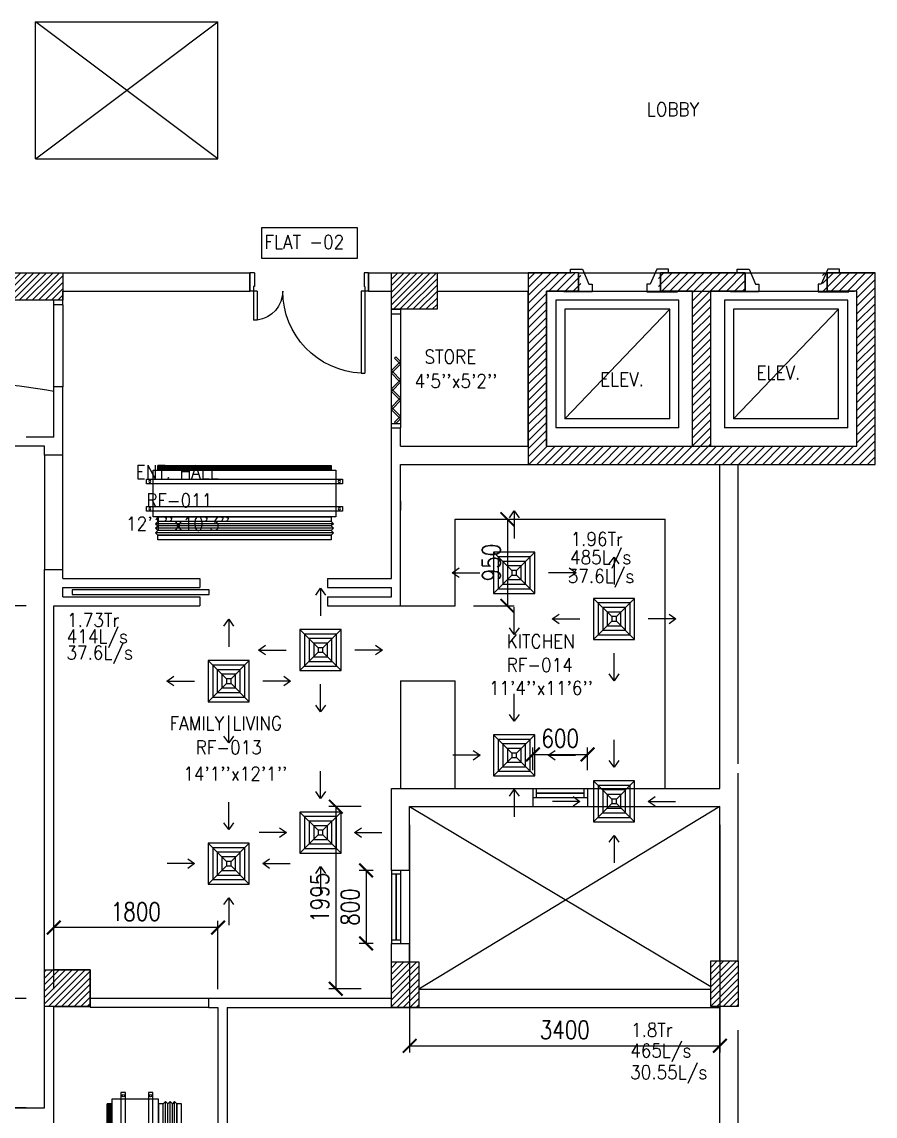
# Model space of a CAD drawing. Header units: millimetres. Extents: x -1288794 to 352264, y -1971533 to -1569871.
# Drawn here: x 26862 to 36210, y -1608874 to -1596883 of the extents above; entities that cross this region are included whole.
import ezdxf

# ---------------------------------------------------------------- set-up
doc = ezdxf.new("R2010")
doc.units = ezdxf.units.MM
doc.header["$LTSCALE"] = 500
doc.header["$PDMODE"] = 34
doc.linetypes.add('CENTER', pattern=[50.800000000000004, 31.75, -6.349999999999999, 6.349999999999999, -6.349999999999999])
doc.linetypes.add('DASHED2', pattern=[9.524999999999999, 6.349999999999999, -3.174999999999999])
for name, color, linetype in [('A-ANNO-TEXT', 8, 'Continuous'), ('A-DOOR', 4, 'Continuous'), ('A-FLOR-OVHD', 4, 'DASHED2'), ('A-FLOR-PFIX', 8, 'Continuous'), ('A-FLOR-SPCL', 8, 'Continuous'), ('A-GLAZ', 5, 'Continuous'), ('A-WALL-FULL', 8, 'Continuous'), ('AC-SAD TEXT', 3, 'Continuous'), ('FCU-AC', 160, 'Continuous'), ('LINE', 1, 'Continuous'), ('RAD DIF', 10, 'Continuous'), ('RAD RIGHT', 1, 'Continuous'), ('S-COL- HACT.', 9, 'Continuous'), ('S-COL.', 8, 'Continuous'), ('SAD RIGHT', 3, 'Continuous')]:
    doc.layers.add(name, color=color, linetype=linetype)
doc.styles.add('ROMANS', font='romans.shx', dxfattribs={"width": 0.8})
doc.dimstyles.new('100 of DIM2', dxfattribs={"dimscale": 0, "dimtxt": 200, "dimasz": 150, "dimexe": 75, "dimexo": 200, "dimgap": 75, "dimtad": 1, "dimdec": 0, "dimrnd": 5, "dimzin": 0, "dimdsep": 46, "dimtxsty": 'ROMANS', "dimblk": 'ARCHTICK', "dimcen": 100, "dimclrd": 94, "dimclre": 94, "dimclrt": 2, "dimadec": 0, "dimazin": 0, "dimtfac": 1, "dimtdec": 0, "dimtofl": 0, "dimtmove": 2, "dimatfit": 3, "dimldrblk": 'OPEN90', "dimfxl": 75, "dimtolj": 1, "dimtzin": 0, "dimarcsym": 0})
pattern_1 = [(45, (264205.1347493941, -1616057.582278486), (-35.35533905932737, 35.35533905932738), [])]

# ---------------------------------------------------------------- blocks, each defined once
blk = doc.blocks.new('W-80')
for p, q in [((800, 100.0000000000085), (0, 100)), ((800, 8.4981e-12), (0, 0)), ((40, 0), (40, 100)), ((759.9999999998545, 100.0000000000079), (760, 9.0381e-12))]:
    blk.add_line(p, q)
at = {"linetype": 'Continuous'}
for p, q in [((759.9999999999229, 53.00000000000509), (40, 52.99999999998624)), ((759.9999999999317, 47.00000000000509), (40, 46.99999999998624))]:
    blk.add_line(p, q, dxfattribs=at)
blk = doc.blocks.new('D-130-R')
for p, q in [((1219.999999999971, 200), (1219.999999999971, 1100)), ((1219.999999999971, 1100), (1259.999999999971, 1100)), ((1259.999999999971, 200), (1259.999999999971, 1100)), ((79.99999999997091, 520), (39.9999999999709, 520)), ((39.9999999999709, 200), (39.9999999999709, 520)), ((79.99999999997091, 200), (79.99999999997091, 520)), ((-2.91038e-11, 0), (-2.91038e-11, 200)), ((79.99999999997091, 200), (-2.91038e-11, 200)), ((39.9999999999709, 150), (39.9999999999709, 200)), ((49.9999999999709, 150), (39.9999999999709, 150)), ((49.9999999999709, 0), (49.9999999999709, 150)), ((1299.999999999971, 200), (1219.999999999971, 200)), ((1259.999999999971, 150), (1249.999999999971, 150)), ((1249.999999999971, 0), (1249.999999999971, 150)), ((1259.999999999971, 150), (1259.999999999971, 200)), ((1299.999999999971, 0), (1299.999999999971, 200)), ((49.9999999999709, 0), (-2.91038e-11, 0)), ((1299.999999999971, 0), (1249.999999999971, 0))]:
    blk.add_line(p, q)
for centre, radius, start, end in [((1259.999999999971, 200), 900, 92.5473181775407, 180), ((39.9999999999709, 200), 320, 0, 82.81924421851792)]:
    blk.add_arc(centre, radius, start, end)
blk = doc.blocks.new('W-60')
for p, q in [((600, 99.99999999997908), (0, 100)), ((600, -2.09468e-11), (0, 0)), ((40, 0), (40, 100)), ((559.9999999998544, 99.99999999997853), (560, -2.04068e-11))]:
    blk.add_line(p, q)
at = {"linetype": 'Continuous'}
for p, q in [((559.9999999999229, 52.99999999997565), (40, 52.99999999998624)), ((559.9999999999317, 46.99999999997564), (40, 46.99999999998624))]:
    blk.add_line(p, q, dxfattribs=at)
blk = doc.blocks.new('_ArchTick')
at = {"color": 0, "linetype": 'ByBlock', "const_width": 0.15}
blk.add_lwpolyline([(-0.5, -0.5), (0.5, 0.5)], dxfattribs=at)
blk = doc.blocks.new('*D87')
at = {"layer": 'Defpoints', "color": 0, "transparency": 16777216}
for p in [(31109.94805221839, -1605482.801554163), (34509.94805221839, -1605482.801554163), (34509.94805221839, -1608103.924947694)]:
    blk.add_point(p, dxfattribs=at)
at = {"layer": 'RAD DIF', "color": 94, "lineweight": -2, "transparency": 16777216}
for p, q in [((31109.94805221839, -1605682.801554163), (31109.94805221839, -1608178.924947694)), ((34509.94805221839, -1605682.801554163), (34509.94805221839, -1608178.924947694)), ((31109.94805221839, -1608103.924947694), (34509.94805221839, -1608103.924947694))]:
    blk.add_line(p, q, dxfattribs=at)
at = {"layer": 'RAD DIF', "color": 94, "lineweight": -2, "transparency": 16777216, "xscale": 150, "yscale": 150, "zscale": 150, "rotation": 180}
blk.add_blockref('_ArchTick', (31109.94805221839, -1608103.924947694), dxfattribs=at)
at = {"layer": 'RAD DIF', "color": 94, "lineweight": -2, "transparency": 16777216, "xscale": 150, "yscale": 150, "zscale": 150}
blk.add_blockref('_ArchTick', (34509.94805221839, -1608103.924947694), dxfattribs=at)
at = {"layer": 'RAD DIF', "color": 2, "transparency": 16777216, "insert": (32809.94805221839, -1607928.924947694), "char_height": 200, "attachment_point": 5, "style": 'ROMANS'}
blk.add_mtext('\\A1;3400', dxfattribs=at)
blk = doc.blocks.new('*D88')
at = {"layer": 'Defpoints', "color": 0, "transparency": 16777216}
for p in [(26683.96177857809, -1607585.604570053), (27109.94805221851, -1607585.604570053), (27109.94805221851, -1608782.801554165)]:
    blk.add_point(p, dxfattribs=at)
at = {"layer": 'RAD DIF', "color": 94, "lineweight": -2, "transparency": 16777216}
for p, q in [((26909.94805221851, -1607585.604570053), (26608.96177857809, -1607585.604570053)), ((26683.96177857809, -1608782.801554165), (26683.96177857809, -1607585.604570053)), ((26909.94805221851, -1608782.801554165), (26608.96177857809, -1608782.801554165))]:
    blk.add_line(p, q, dxfattribs=at)
at = {"layer": 'RAD DIF', "color": 94, "lineweight": -2, "transparency": 16777216, "xscale": 150, "yscale": 150, "zscale": 150}
for p, rotation in [((26683.96177857809, -1607585.604570053), 90), ((26683.96177857809, -1608782.801554165), 270)]:
    blk.add_blockref('_ArchTick', p, dxfattribs=dict(at, rotation=rotation))
at = {"layer": 'RAD DIF', "color": 2, "transparency": 16777216, "insert": (26508.96177857762, -1608184.203062108), "char_height": 200, "attachment_point": 5, "rotation": 90, "style": 'ROMANS'}
blk.add_mtext('\\A1;1195', dxfattribs=at)
blk = doc.blocks.new('*D89')
at = {"layer": 'Defpoints', "color": 0, "transparency": 16777216}
for p in [(27109.94805221828, -1601532.801554164), (26256.86392488275, -1603282.801554104), (27109.94805221851, -1603282.801554104)]:
    blk.add_point(p, dxfattribs=at)
at = {"layer": 'RAD DIF', "color": 94, "lineweight": -2, "transparency": 16777216}
for p, q in [((26909.94805221828, -1601532.801554164), (26181.86392488275, -1601532.801554164)), ((26256.86392488275, -1601532.801554164), (26256.86392488275, -1603282.801554104)), ((26909.94805221851, -1603282.801554104), (26181.86392488275, -1603282.801554104))]:
    blk.add_line(p, q, dxfattribs=at)
at = {"layer": 'RAD DIF', "color": 94, "lineweight": -2, "transparency": 16777216, "xscale": 150, "yscale": 150, "zscale": 150}
for p, rotation in [((26256.86392488275, -1601532.801554164), 90), ((26256.86392488275, -1603282.801554104), 270)]:
    blk.add_blockref('_ArchTick', p, dxfattribs=dict(at, rotation=rotation))
at = {"layer": 'RAD DIF', "color": 2, "transparency": 16777216, "insert": (26081.86392488229, -1602407.801554134), "char_height": 200, "attachment_point": 5, "rotation": 90, "style": 'ROMANS'}
blk.add_mtext('\\A1;1750', dxfattribs=at)
blk = doc.blocks.new('*D90')
at = {"layer": 'Defpoints', "color": 0, "transparency": 16777216}
for p in [(30909.94805221841, -1606182.801554164), (30633.13031086852, -1606982.801554164), (30909.94805221841, -1606982.801554164)]:
    blk.add_point(p, dxfattribs=at)
at = {"layer": 'RAD DIF', "color": 94, "lineweight": -2, "transparency": 16777216}
for p, q in [((30709.94805221841, -1606182.801554164), (30558.13031086852, -1606182.801554164)), ((30633.13031086852, -1606182.801554164), (30633.13031086852, -1606982.801554164)), ((30709.94805221841, -1606982.801554164), (30558.13031086852, -1606982.801554164))]:
    blk.add_line(p, q, dxfattribs=at)
at = {"layer": 'RAD DIF', "color": 94, "lineweight": -2, "transparency": 16777216, "xscale": 150, "yscale": 150, "zscale": 150}
for p, rotation in [((30633.13031086852, -1606182.801554164), 90), ((30633.13031086852, -1606982.801554164), 270)]:
    blk.add_blockref('_ArchTick', p, dxfattribs=dict(at, rotation=rotation))
at = {"layer": 'RAD DIF', "color": 2, "transparency": 16777216, "insert": (30458.13031086806, -1606582.801554164), "char_height": 200, "attachment_point": 5, "rotation": 90, "style": 'ROMANS'}
blk.add_mtext('\\A1;800', dxfattribs=at)
blk = doc.blocks.new('*D91')
at = {"layer": 'Defpoints', "color": 0, "transparency": 16777216}
for p in [(30780.39618689397, -1605482.801554164), (30301.15484852629, -1607478.543725641), (30780.39618689397, -1607478.543725641)]:
    blk.add_point(p, dxfattribs=at)
at = {"layer": 'RAD DIF', "color": 94, "lineweight": -2, "transparency": 16777216}
for p, q in [((30580.39618689397, -1605482.801554164), (30226.15484852629, -1605482.801554164)), ((30301.15484852629, -1605482.801554164), (30301.15484852629, -1607478.543725641)), ((30580.39618689397, -1607478.543725641), (30226.15484852629, -1607478.543725641))]:
    blk.add_line(p, q, dxfattribs=at)
at = {"layer": 'RAD DIF', "color": 94, "lineweight": -2, "transparency": 16777216, "xscale": 150, "yscale": 150, "zscale": 150}
for p, rotation in [((30301.15484852629, -1605482.801554164), 90), ((30301.15484852629, -1607478.543725641), 270)]:
    blk.add_blockref('_ArchTick', p, dxfattribs=dict(at, rotation=rotation))
at = {"layer": 'RAD DIF', "color": 2, "transparency": 16777216, "insert": (30126.15484852583, -1606480.672639902), "char_height": 200, "attachment_point": 5, "rotation": 90, "style": 'ROMANS'}
blk.add_mtext('\\A1;1995', dxfattribs=at)
blk = doc.blocks.new('*D92')
at = {"layer": 'Defpoints', "color": 0, "transparency": 16777216}
for p in [(27209.94805221877, -1606808.264422731), (27209.94805221877, -1607682.80155411), (29009.94805221839, -1607682.801554111)]:
    blk.add_point(p, dxfattribs=at)
at = {"layer": 'RAD DIF', "color": 94, "lineweight": -2, "transparency": 16777216}
for p, q in [((27209.94805221877, -1607482.80155411), (27209.94805221877, -1606733.264422731)), ((29009.94805221839, -1607482.801554111), (29009.94805221839, -1606733.264422731)), ((29009.94805221839, -1606808.264422731), (27209.94805221877, -1606808.264422731))]:
    blk.add_line(p, q, dxfattribs=at)
at = {"layer": 'RAD DIF', "color": 94, "lineweight": -2, "transparency": 16777216, "xscale": 150, "yscale": 150, "zscale": 150, "rotation": 180}
blk.add_blockref('_ArchTick', (27209.94805221877, -1606808.264422731), dxfattribs=at)
at = {"layer": 'RAD DIF', "color": 94, "lineweight": -2, "transparency": 16777216, "xscale": 150, "yscale": 150, "zscale": 150}
blk.add_blockref('_ArchTick', (29009.94805221839, -1606808.264422731), dxfattribs=at)
at = {"layer": 'RAD DIF', "color": 2, "transparency": 16777216, "insert": (28109.94805221858, -1606633.264422731), "char_height": 200, "attachment_point": 5, "style": 'ROMANS'}
blk.add_mtext('\\A1;1800', dxfattribs=at)
blk = doc.blocks.new('*D93')
at = {"layer": 'Defpoints', "color": 0, "transparency": 16777216}
for p in [(31609.94805221793, -1602332.801554164), (31609.94805221863, -1603282.801554102), (32180.51146822899, -1603282.801554102)]:
    blk.add_point(p, dxfattribs=at)
at = {"layer": 'RAD DIF', "color": 94, "lineweight": -2, "transparency": 16777216}
for p, q in [((31809.94805221793, -1602332.801554164), (32255.51146822899, -1602332.801554164)), ((32180.51146822899, -1602332.801554164), (32180.51146822899, -1603282.801554102)), ((31809.94805221863, -1603282.801554102), (32255.51146822899, -1603282.801554102))]:
    blk.add_line(p, q, dxfattribs=at)
at = {"layer": 'RAD DIF', "color": 94, "lineweight": -2, "transparency": 16777216, "xscale": 150, "yscale": 150, "zscale": 150}
for p, rotation in [((32180.51146822899, -1602332.801554164), 90), ((32180.51146822899, -1603282.801554102), 270)]:
    blk.add_blockref('_ArchTick', p, dxfattribs=dict(at, rotation=rotation))
at = {"layer": 'RAD DIF', "color": 2, "transparency": 16777216, "insert": (32005.51146822853, -1602807.801554133), "char_height": 200, "attachment_point": 5, "rotation": 90, "style": 'ROMANS'}
blk.add_mtext('\\A1;950', dxfattribs=at)
blk = doc.blocks.new('*D94')
at = {"layer": 'Defpoints', "color": 0, "transparency": 16777216}
for p in [(33059.94805221851, -1604909.957092443), (32459.94805221851, -1605282.801554163), (33059.94805221851, -1605282.801554163)]:
    blk.add_point(p, dxfattribs=at)
at = {"layer": 'RAD DIF', "color": 94, "lineweight": -2, "transparency": 16777216}
for p, q in [((32459.94805221851, -1605082.801554163), (32459.94805221851, -1604834.957092443)), ((32459.94805221851, -1604909.957092443), (33059.94805221851, -1604909.957092443)), ((33059.94805221851, -1605082.801554163), (33059.94805221851, -1604834.957092443))]:
    blk.add_line(p, q, dxfattribs=at)
at = {"layer": 'RAD DIF', "color": 94, "lineweight": -2, "transparency": 16777216, "xscale": 150, "yscale": 150, "zscale": 150, "rotation": 180}
blk.add_blockref('_ArchTick', (32459.94805221851, -1604909.957092443), dxfattribs=at)
at = {"layer": 'RAD DIF', "color": 94, "lineweight": -2, "transparency": 16777216, "xscale": 150, "yscale": 150, "zscale": 150}
blk.add_blockref('_ArchTick', (33059.94805221851, -1604909.957092443), dxfattribs=at)
at = {"layer": 'RAD DIF', "color": 2, "transparency": 16777216, "insert": (32759.94805221851, -1604734.957092443), "char_height": 200, "attachment_point": 5, "style": 'ROMANS'}
blk.add_mtext('\\A1;600', dxfattribs=at)
blk = doc.blocks.new('fcu 3.5 tr')
at = {"layer": 'FCU-AC'}
h = blk.add_hatch(dxfattribs=at)
h.set_pattern_fill('NET', color=3)
h.set_pattern_definition([(0, (0, 0), (0, 3.175), []), (90, (0, 0), (-3.175, 1.944126793646423e-16), [])])
h.paths.add_polyline_path([(100969.5623560518, -1580238.053131212), (99069.5623560518, -1580238.053131212), (99069.5623560518, -1580288.053131212), (100969.5623560518, -1580288.053131212)])
at = {"layer": 'FCU-AC', "color": 1}
for p, q in [((100969.5623560518, -1579475.053131212), (99069.5623560518, -1579475.053131212)), ((99069.5623560518, -1579475.053131212), (99069.5623560518, -1579525.053131212)), ((100969.5623560518, -1579525.053131212), (100969.5623560518, -1579475.053131212)), ((99069.5623560518, -1579525.053131212), (100969.5623560518, -1579525.053131212)), ((100969.5623560518, -1579675.053131212), (99069.5623560518, -1579675.053131212)), ((99069.5623560518, -1579675.053131212), (99069.5623560518, -1579725.053131212)), ((99069.5623560518, -1579725.053131212), (100969.5623560518, -1579725.053131212)), ((100969.5623560518, -1579725.053131212), (100969.5623560518, -1579675.053131212))]:
    blk.add_line(p, q, dxfattribs=at)
at = {"layer": 'FCU-AC'}
for p, q in [((99044.5623560518, -1579550.053131212), (99069.5623560518, -1579525.053131212)), ((100994.5623560518, -1579550.053131212), (99044.5623560518, -1579550.053131212)), ((99044.5623560518, -1579550.053131212), (99069.5623560518, -1579575.053131212)), ((99044.5623560518, -1579600.053131212), (99069.5623560518, -1579575.053131212)), ((100994.5623560518, -1579600.053131212), (99044.5623560518, -1579600.053131212)), ((99044.5623560518, -1579600.053131212), (99069.5623560518, -1579625.053131212)), ((99044.5623560518, -1579650.053131212), (99069.5623560518, -1579625.053131212)), ((100969.5623560518, -1579525.053131212), (99069.5623560518, -1579525.053131212)), ((100969.5623560518, -1579575.053131212), (99069.5623560518, -1579575.053131212)), ((100969.5623560518, -1579575.053131212), (99069.5623560518, -1579575.053131212)), ((100969.5623560518, -1579625.053131212), (99069.5623560518, -1579625.053131212)), ((100969.5623560518, -1579625.053131212), (99069.5623560518, -1579625.053131212)), ((100994.5623560518, -1579550.053131212), (100969.5623560518, -1579525.053131212)), ((100994.5623560518, -1579550.053131212), (100969.5623560518, -1579575.053131212)), ((100994.5623560518, -1579600.053131212), (100969.5623560518, -1579575.053131212)), ((100994.5623560518, -1579600.053131212), (100969.5623560518, -1579625.053131212)), ((100994.5623560518, -1579650.053131212), (100969.5623560518, -1579625.053131212)), ((100994.5623560518, -1579650.053131212), (99044.5623560518, -1579650.053131212)), ((99044.5623560518, -1579650.053131212), (99069.5623560518, -1579675.053131212)), ((100994.5623560518, -1579650.053131212), (100969.5623560518, -1579675.053131212))]:
    blk.add_line(p, q, dxfattribs=at)
blk.add_lwpolyline([(99019.5623560518, -1580238.053131212), (101019.5623560518, -1580238.053131212), (101019.5623560518, -1579725.053131212), (99019.5623560518, -1579725.053131212)], close=True, dxfattribs=at)
at = {"layer": 'FCU-AC', "color": 6}
for points in [[(98944.5623560518, -1579838.053131212), (101094.5623560518, -1579838.053131212), (101094.5623560518, -1579788.053131212), (98944.5623560518, -1579788.053131212)], [(98944.5623560518, -1580138.053131212), (101094.5623560518, -1580138.053131212), (101094.5623560518, -1580088.053131212), (98944.5623560518, -1580088.053131212)]]:
    blk.add_lwpolyline(points, close=True, dxfattribs=at)
at = {"layer": 'FCU-AC', "color": 3}
blk.add_lwpolyline([(99069.5623560518, -1580288.053131212), (100969.5623560518, -1580288.053131212), (100969.5623560518, -1580238.053131212), (99069.5623560518, -1580238.053131212)], close=True, dxfattribs=at)
at = {"layer": 'FCU-AC', "color": 6}
for centre in [(98982.0623560518, -1579813.053131212), (101057.0623560518, -1579813.053131212), (98982.0623560518, -1580113.053131212), (101057.0623560518, -1580113.053131212)]:
    blk.add_circle(centre, 12.5, dxfattribs=at)
blk = doc.blocks.new('SD RIGHT')
at = {"layer": 'SAD RIGHT'}
for p, q in [((-225.0000000130385, 224.9999989583157), (-25.00000001303852, 24.9999989583157)), ((225, 224.9999989583157), (24.99999902606942, 24.99999993224628)), ((-25, -25.0000010416843), (-225, -225.0000010416843)), ((225, -224.9999988633208), (24.99999902606942, -24.99999983725138))]:
    blk.add_line(p, q, dxfattribs=at)
for points in [[(-225, -225.0000010416843), (225, -225.0000010416843), (225, 224.9999989583157), (-225, 224.9999989583157)], [(-175, -175.0000010416843), (175, -175.0000010416843), (175, 174.9999989583157), (-175, 174.9999989583157)], [(-125, -125.0000010416843), (125, -125.0000010416843), (125, 124.9999989583157), (-125, 124.9999989583157)], [(-75, -75.0000010416843), (75, -75.0000010416843), (75, 74.9999989583157), (-75, 74.9999989583157)], [(-25, -25.0000010416843), (25, -25.0000010416843), (25, 24.9999989583157), (-25, 24.9999989583157)]]:
    blk.add_lwpolyline(points, close=True, dxfattribs=at)
for points in [[(-2.218100628785588e-06, 677.8050755678596), (-7.435058485549817e-07, 375.0000000409782)], [(-677.8050755268814, -1.041684299707413e-06), (-375, -1.041684299707413e-06)], [(677.8050755268814, -1.041684299707413e-06), (375, -1.041684299707413e-06)], [(4.383425614766576e-06, -677.8050754859032), (2.908830834535969e-06, -374.9999999590218)]]:
    blk.add_leader(points, dimstyle='100 of DIM2', override={"dimscale": 1, "dimasz": 75, "dimtad": 0, "dimclrd": 256, "dimfxl": 0.2}, dxfattribs=at)
blk = doc.blocks.new('RAD RIGHT CENTER')
at = {"layer": 'RAD RIGHT'}
for p, q in [((-224.9999997179257, 224.999999381369), (-24.99999971792568, 24.99999938136898)), ((225.0000002820743, 224.999999381369), (25.00000028207432, 24.99999938136898)), ((-24.99999971792568, -25.00000061863102), (-224.9999997179257, -225.000000618631)), ((25.00000028207432, -25.00000061863102), (225.0000002820743, -225.000000618631))]:
    blk.add_line(p, q, dxfattribs=at)
for points in [[(-224.9999997179257, -225.000000618631), (225.0000002820743, -225.000000618631), (225.0000002820743, 224.999999381369), (-224.9999997179257, 224.999999381369)], [(-174.9999997179257, -175.000000618631), (175.0000002820743, -175.000000618631), (175.0000002820743, 174.999999381369), (-174.9999997179257, 174.999999381369)], [(-124.9999997179257, -125.000000618631), (125.0000002820743, -125.000000618631), (125.0000002820743, 124.999999381369), (-124.9999997179257, 124.999999381369)], [(-74.99999971792568, -75.00000061863102), (75.00000028207432, -75.00000061863102), (75.00000028207432, 74.99999938136898), (-74.99999971792568, 74.99999938136898)], [(-24.99999971792568, -25.00000061863102), (25.00000028207432, -25.00000061863102), (25.00000028207432, 24.99999938136898), (-24.99999971792568, 24.99999938136898)]]:
    blk.add_lwpolyline(points, close=True, dxfattribs=at)
for points in [[(2.820743247866631e-07, 373.4068821851683), (2.820743247866631e-07, 673.4068821851683)], [(-373.406882521725, -6.186310201883316e-07), (-673.406882521725, -6.186310201883316e-07)], [(373.4068830858737, -6.186310201883316e-07), (673.4068830858737, -6.186310201883316e-07)], [(2.820743247866631e-07, -373.4068834224304), (2.820743247866631e-07, -673.4068834224304)]]:
    blk.add_leader(points, dimstyle='100 of DIM2', override={"dimscale": 1, "dimasz": 75, "dimtad": 0, "dimclrd": 1, "dimfxl": 0.2}, dxfattribs=at)

msp = doc.modelspace()

# ---------------------------------------------------------------- hatches: boundary and pattern name
at = {"layer": 'S-COL- HACT.', "linetype": 'Continuous', "ltscale": 3}
h = msp.add_hatch(dxfattribs=at)
h.set_pattern_fill('ANSI31', color=256, scale=400, style=0)
h.set_pattern_definition(pattern_1)
h.paths.add_polyline_path([(27309.94805221737, -1599632.801554162), (26709.9480522174, -1599632.801554162), (26709.94805221772, -1599932.801554162), (27309.94805221772, -1599932.801554162)])
h = msp.add_hatch(dxfattribs=at)
h.set_pattern_fill('ANSI31', color=256, scale=400, style=0)
h.set_pattern_definition([(45, (1143665.131151837, -1215620.816253731), (-35.35533905932737, 35.35533905932738), [])])
h.paths.add_polyline_path([(30909.94805221746, -1599632.801554162), (31409.94805221746, -1599632.801554162), (31409.94805221804, -1600032.801554162), (30909.94805221804, -1600032.801554162)])
h = msp.add_hatch(dxfattribs=at)
h.set_pattern_fill('ANSI31', color=256, scale=500, style=0)
h.set_pattern_definition([(45, (1143665.131151837, -1215620.816253731), (-44.19417382415921, 44.19417382415922), [])])
h.paths.add_polyline_path([(34409.94805221466, -1599832.801554166), (34784.94805221711, -1599832.801554165), (34784.94805221663, -1599632.801554165), (33834.94805221734, -1599632.801554167), (33834.94805221781, -1599832.801554167), (34209.94805221466, -1599832.801554166), (34209.9480522185, -1601532.801554162), (32609.94805221885, -1601532.801554162), (32609.94805221862, -1599832.80155417), (32984.94805221757, -1599832.801554169), (32984.94805221734, -1599632.801554169), (32409.94805221874, -1599632.801554171), (32409.94805221874, -1601732.801554162), (36209.94805221815, -1601732.801554162), (36209.94805221815, -1599632.801554162), (35634.94805221663, -1599632.801554163), (35634.94805221711, -1599832.801554163), (36009.94805221826, -1599832.801554162), (36009.94805221804, -1601532.801554162), (34409.9480522185, -1601532.801554162)])
h = msp.add_hatch(dxfattribs=at)
h.set_pattern_fill('ANSI31', color=256, scale=400, style=0)
h.set_pattern_definition([(45, (1143715.131151838, -1215620.816253763), (-35.35533905932737, 35.35533905932738), [])])
h.paths.add_polyline_path([(30909.94805221746, -1607682.801554111), (30909.94805221746, -1607182.801554111), (31209.94805221746, -1607182.801554111), (31209.94805221746, -1607682.80155411)])
h = msp.add_hatch(dxfattribs=at)
h.set_pattern_fill('ANSI31', color=256, scale=400, style=0)
h.set_pattern_definition([(45, (1143615.131151838, -1215610.816253731), (-35.35533905932737, 35.35533905932738), [])])
h.paths.add_polyline_path([(34409.94805221746, -1607672.801554078), (34409.94805221722, -1607172.801554077), (34709.94805221722, -1607172.801554077), (34709.94805221746, -1607672.801554077)])
h = msp.add_hatch(dxfattribs=at)
h.set_pattern_fill('ANSI31', color=256, scale=400, style=0)
h.set_pattern_definition(pattern_1)
h.paths.add_polyline_path([(27609.94805221801, -1607272.801554112), (27109.94805221807, -1607272.801554112), (27109.94805221836, -1607672.801554111), (27609.94805221839, -1607672.801554112)])

# ---------------------------------------------------------------- linework, layer by layer
at = {"layer": 'A-ANNO-TEXT', "color": 5}
msp.add_lwpolyline([(29490.92056308495, -1599134.913209408), (30533.29449724994, -1599134.913209408), (30533.29449724994, -1599477.369955875), (29490.92056308495, -1599477.369955875)], close=True, dxfattribs=at)
at = {"layer": 'A-DOOR', "ltscale": 3}
for p, q in [((30909.94805221817, -1601332.801554163), (30909.94805221722, -1600032.801554163)), ((30909.9480522185, -1600082.801554163), (31009.94805221746, -1600082.801554162)), ((31009.94805221746, -1600032.801554162), (31009.94805221804, -1601332.801554163)), ((30909.94805221827, -1601282.801554163), (31009.94805221804, -1601282.801554163))]:
    msp.add_line(p, q, dxfattribs=at)
for points in [[(30995.80591659431, -1600618.65941853), (30909.94805221817, -1600704.517282908), (30924.09018784188, -1600718.659418532), (31009.94805221815, -1600632.801554153), (30995.80591659443, -1600618.65941853)], [(30995.8059165942, -1600618.65941853), (30945.80591659443, -1600568.65941853), (30959.94805221817, -1600554.517282907), (31009.94805221804, -1600604.517282907), (30995.80591659431, -1600618.65941853)], [(30995.8059165942, -1600818.659418533), (30909.94805221817, -1600732.801554156), (30924.09018784188, -1600718.659418532), (31009.94805221804, -1600804.517282909), (30995.80591659431, -1600818.659418533)], [(30995.8059165942, -1600818.659418533), (30909.94805221804, -1600904.517282911), (30924.09018784176, -1600918.659418535), (31009.94805221804, -1600832.801554157), (30995.80591659431, -1600818.659418533)], [(30995.8059165942, -1601018.659418536), (30909.94805221804, -1600932.801554159), (30924.09018784176, -1600918.659418535), (31009.94805221804, -1601004.517282913), (30995.80591659431, -1601018.659418536)], [(30995.8059165942, -1601018.659418536), (30909.94805221804, -1601104.517282914), (30924.09018784176, -1601118.659418538), (31009.94805221804, -1601032.80155416), (30995.80591659431, -1601018.659418536)], [(30995.8059165942, -1601218.65941854), (30909.94805221804, -1601132.801554162), (30924.09018784176, -1601118.659418538), (31009.94805221804, -1601204.517282916), (30995.80591659431, -1601218.65941854)], [(30995.8059165942, -1601218.65941854), (30945.80591659443, -1601268.659418539), (30959.94805221817, -1601282.801554163), (31009.94805221804, -1601232.801554163), (30995.80591659431, -1601218.65941854)], [(27412.86015027747, -1603107.801554102), (27412.86015027736, -1603157.801554104), (28912.86015027747, -1603157.801554106), (28912.86015027747, -1603107.801554106), (27412.86015027747, -1603107.801554104)]]:
    msp.add_lwpolyline(points, dxfattribs=at)
at = {"layer": 'A-FLOR-OVHD', "ltscale": 3}
for p, q in [((27209.94805221816, -1600882.801554164), (27209.94805221816, -1599982.801554163)), ((27309.94805221839, -1599982.801554163), (27309.94805221827, -1600882.801554164)), ((27109.94805221792, -1601632.801554164), (27109.94805221792, -1602882.801554103)), ((27309.94805221816, -1602882.801554103), (27309.94805221839, -1601632.801554164)), ((27609.94805221827, -1607582.801554111), (28909.94805221839, -1607582.80155411)), ((28909.94805221827, -1607682.801554111), (27609.94805221839, -1607682.801554113))]:
    msp.add_line(p, q, dxfattribs=at)
at = {"layer": 'A-FLOR-PFIX', "ltscale": 3}
for p, q in [((32959.94805221909, -1599632.801554169), (33859.9480522192, -1599632.801554169)), ((34784.94805221949, -1599632.801554169), (35684.94805221949, -1599632.801554164))]:
    msp.add_line(p, q, dxfattribs=at)
at = {"layer": 'A-FLOR-SPCL', "ltscale": 50}
for p, q in [((32873.90706391991, -1599594.438184921), (33003.33886055937, -1599594.438184921)), ((32873.90706391991, -1599632.80155417), (32873.90706391991, -1599594.438184921)), ((33003.33886055937, -1599594.438184921), (33074.53911592284, -1599758.491518918)), ((33816.55724387904, -1599594.438184921), (33745.35698851568, -1599758.491518918)), ((33945.98904051873, -1599594.438184921), (33816.55724387904, -1599594.438184921)), ((33945.98904051838, -1599632.80155417), (33945.98904051873, -1599594.438184921)), ((34698.90706392031, -1599594.438184921), (34828.33886055977, -1599594.438184921)), ((34698.90706392031, -1599632.80155417), (34698.90706392031, -1599594.438184921)), ((34828.33886055977, -1599594.438184921), (34899.53911592325, -1599758.491518918)), ((35691.55724388201, -1599594.438184915), (35620.35698851865, -1599758.491518913)), ((35820.9890405217, -1599594.438184916), (35691.55724388201, -1599594.438184915)), ((35820.98904052134, -1599632.801554164), (35820.9890405217, -1599594.438184916)), ((33074.53911592284, -1599758.491518918), (33109.9480522192, -1599758.491518918)), ((33109.9480522192, -1599758.491518918), (33109.9480522192, -1599842.801554169)), ((33709.9480522192, -1599758.491518918), (33709.9480522192, -1599842.801554169)), ((33745.35698851568, -1599758.491518918), (33709.9480522192, -1599758.491518918)), ((34899.53911592325, -1599758.491518918), (34934.94805221962, -1599758.491518918)), ((34934.94805221962, -1599758.491518918), (34934.94805221962, -1599842.801554169)), ((35584.94805222217, -1599758.491518913), (35584.94805222217, -1599842.801554164)), ((35620.35698851865, -1599758.491518913), (35584.94805222217, -1599758.491518913)), ((32798.90706392037, -1599842.801554169), (32798.90706392014, -1599832.80155417)), ((33109.9480522192, -1599842.801554169), (32798.90706392037, -1599842.801554169)), ((33709.9480522192, -1599842.801554169), (34045.98904051838, -1599842.80155417)), ((34045.98904051838, -1599842.80155417), (34045.98904051862, -1599832.80155417)), ((34623.90706392078, -1599842.801554169), (34623.90706392055, -1599832.80155417)), ((34934.94805221962, -1599842.801554169), (34623.90706392078, -1599842.801554169)), ((35584.94805222217, -1599842.801554164), (35920.98904052134, -1599842.801554164)), ((35920.98904052134, -1599842.801554164), (35920.98904052158, -1599832.801554164))]:
    msp.add_line(p, q, dxfattribs=at)
at = {"layer": 'A-FLOR-SPCL'}
for p, q in [((32959.94805221922, -1599832.801554169), (33859.9480522192, -1599832.801554169)), ((33859.9480522192, -1599832.801554169), (34009.94805221909, -1599832.801554169)), ((34784.94805221962, -1599832.801554169), (35684.94805221949, -1599832.801554164)), ((35684.94805221949, -1599832.801554164), (35884.94805222206, -1599832.801554163)), ((32709.94805221897, -1599932.80155417), (32709.94805221944, -1601332.801554169)), ((34059.9480522192, -1599932.80155417), (32709.94805221897, -1599932.80155417)), ((34059.94805221932, -1601332.801554169), (34059.9480522192, -1599932.80155417)), ((34559.94805221932, -1599932.80155417), (34559.94805221978, -1601332.801554169)), ((35909.94805221955, -1599932.80155417), (34559.94805221932, -1599932.80155417)), ((35909.94805221967, -1601332.801554169), (35909.94805221955, -1599932.80155417)), ((32809.94805221897, -1600032.801554169), (32809.94805221944, -1601232.801554169)), ((33959.94805221932, -1600032.80155417), (32809.94805221897, -1600032.801554169)), ((32809.94805221944, -1601232.801554169), (33959.94805221932, -1600032.80155417)), ((33959.94805221944, -1601232.801554169), (33959.94805221932, -1600032.80155417)), ((34659.94805221932, -1600032.801554169), (34659.94805221978, -1601232.801554169)), ((35809.94805221967, -1600032.80155417), (34659.94805221932, -1600032.801554169)), ((34659.94805221978, -1601232.801554169), (35809.94805221967, -1600032.80155417)), ((35809.94805221978, -1601232.801554169), (35809.94805221967, -1600032.80155417)), ((34059.94805221932, -1601332.801554169), (32709.94805221944, -1601332.801554169)), ((33959.94805221944, -1601232.801554169), (32809.94805221944, -1601232.801554169)), ((35909.94805221967, -1601332.801554169), (34559.94805221978, -1601332.801554169)), ((35809.94805221978, -1601232.801554169), (34659.94805221978, -1601232.801554169))]:
    msp.add_line(p, q, dxfattribs=at)
at = {"layer": 'A-FLOR-SPCL', "ltscale": 3}
for p, q in [((31609.94805221862, -1603282.801554101), (31609.94805221792, -1602332.801554163)), ((31609.94805221792, -1602332.801554163), (33909.94805221804, -1602332.801554163)), ((33909.94805221839, -1605282.801554156), (33909.94805221804, -1602332.801554163)), ((31009.94805221862, -1603282.801554101), (31609.94805221851, -1603282.801554101)), ((31009.94805221839, -1604102.801554155), (31009.94805221839, -1605282.801554156)), ((31009.94805221839, -1604102.801554155), (31609.94805221804, -1604102.801554155)), ((31609.94805221804, -1605282.801554156), (31609.94805221815, -1604102.801554155)), ((31109.94805221839, -1605482.801554163), (34409.94805221743, -1607453.389789405)), ((34509.94805221781, -1605482.801554163), (31209.94805222287, -1607482.80155411))]:
    msp.add_line(p, q, dxfattribs=at)
msp.add_arc((26009.94805224135, -1607557.133776467), 6732.145080993278, 79.73219821917031, 100.2678017808297, dxfattribs=at)
at = {"layer": 'A-GLAZ', "ltscale": 3}
for p, q in [((32459.94805221839, -1605482.801554163), (33059.94805221839, -1605482.801554163)), ((31109.94805221839, -1606182.801554163), (31109.94805221839, -1606982.801554163))]:
    msp.add_line(p, q, dxfattribs=at)
at = {"layer": 'A-WALL-FULL', "ltscale": 3}
for p, q in [((27309.94805221728, -1599632.801554164), (29359.94805221839, -1599632.801554164)), ((29359.94805221839, -1599832.801554163), (29359.94805221839, -1599632.801554164)), ((30659.94805221839, -1599632.801554164), (32884.94805221862, -1599632.801554162)), ((30659.94805221839, -1599832.801554163), (30659.94805221839, -1599632.801554164)), ((30759.94805221839, -1599632.801554164), (31109.94805221839, -1599632.801554163)), ((32959.94766482475, -1599632.801554163), (32959.94805221922, -1599632.801554162)), ((32959.94805221922, -1599832.801554169), (32959.94805221909, -1599632.801554169)), ((33859.9480522192, -1599632.801554169), (34784.94805221962, -1599632.801554169)), ((33859.9480522192, -1599832.801554168), (33859.9480522192, -1599632.801554169)), ((33909.94805221955, -1599632.801554162), (34784.94805221944, -1599632.801554162)), ((34784.94805221962, -1599832.801554169), (34784.94805221949, -1599632.801554169)), ((35684.94805221949, -1599832.801554163), (35684.94805221949, -1599632.801554164)), ((35684.94805221949, -1599632.801554164), (36209.94805221886, -1599632.801554169)), ((36209.94805221862, -1600832.801554165), (36209.94805221886, -1599632.801554169)), ((27309.9480522185, -1599832.801554164), (29359.94805221839, -1599832.801554163)), ((27309.94805221839, -1599982.801554163), (27309.94805221839, -1599832.801554164)), ((30659.94805221839, -1599832.801554163), (30909.9480522185, -1599832.801554163)), ((30759.94805221839, -1599832.801554163), (30909.9480522185, -1599832.801554163)), ((30909.94805221874, -1600032.801554163), (30909.94805221897, -1599832.801554163)), ((30909.94805221862, -1600032.801554163), (30909.94805221874, -1599832.801554163)), ((31409.94805221775, -1599832.801554162), (32409.94805221938, -1599832.801554161)), ((32409.94805221897, -1601532.801554163), (32409.94805221932, -1599832.801554162)), ((32609.94805221897, -1601532.801554163), (32609.94805221932, -1599832.801554162)), ((32609.94805221932, -1599832.801554161), (32959.94805221922, -1599832.80155416)), ((33859.9480522192, -1599832.801554168), (34309.94805221967, -1599832.801554168)), ((34309.94805221967, -1599832.801554168), (34784.94805221962, -1599832.801554168)), ((35684.94805221938, -1599832.801554163), (35984.94805221978, -1599832.801554169)), ((36009.94805221798, -1601532.801554162), (36009.94805221815, -1599832.801554169)), ((36009.94805221804, -1601532.801554162), (36009.94805221815, -1599832.801554168)), ((27309.94805221839, -1599982.801554163), (27209.94805221827, -1599982.801554163)), ((30909.94805221874, -1600032.801554163), (31009.94805221746, -1600032.801554162)), ((27309.94805221827, -1600882.801554164), (27209.94805221807, -1600882.801554162)), ((27209.94805221827, -1601432.801554163), (27209.9480522181, -1600882.801554162)), ((27309.94805221839, -1601632.801554164), (27309.94805221827, -1600882.801554164)), ((30909.94805221827, -1601332.801554163), (31009.94805221804, -1601332.801554163)), ((30909.94805221817, -1602982.801554103), (30909.94805221804, -1601332.801554163)), ((31009.94805221815, -1601532.801554163), (31009.94805221804, -1601332.801554163)), ((27209.94805221816, -1601432.801554163), (26909.94805221839, -1601432.801554163)), ((27109.94805221827, -1601532.801554163), (21809.94805221839, -1601532.801554164)), ((27109.94805221827, -1601632.801554164), (27109.94805221827, -1601532.801554163)), ((31009.94805221851, -1601532.801554163), (32409.94805221897, -1601532.801554163)), ((32609.94805221891, -1601532.801554162), (36009.94805221804, -1601532.801554162)), ((27309.94805221827, -1601632.801554164), (27109.94805221827, -1601632.801554164)), ((31009.94805221839, -1601732.801554163), (34509.94805221851, -1601732.801554163)), ((31009.94805221862, -1603282.801554101), (31009.94805221851, -1601732.801554163)), ((34509.94805221839, -1605282.801554162), (34509.94805221851, -1601732.801554163)), ((34709.94805221851, -1601732.801554163), (36109.94805221851, -1601732.801554162)), ((34709.94805221839, -1605014.801554166), (34709.94805221851, -1601732.801554163)), ((31009.94805221851, -1602132.801554163), (31009.94805221851, -1602232.801554163)), ((34509.94805221839, -1605282.801554163), (34509.94805221851, -1602132.801554163)), ((27109.9480522185, -1608782.801554164), (27109.9480522185, -1602882.801554103)), ((27109.94805221792, -1602882.801554103), (27309.94805221839, -1602882.801554103)), ((27309.94805221839, -1602982.801554103), (27309.9480522185, -1602882.801554103)), ((27309.94805221827, -1602982.801554103), (28809.94805221757, -1602982.801554107)), ((28809.94805221757, -1602982.801554105), (28809.94805221757, -1603082.801554105)), ((30209.94805221769, -1602982.801554103), (30209.94805221757, -1603082.801554103)), ((30209.94805221769, -1602982.801554105), (30909.94805221817, -1602982.801554103)), ((27309.94805221827, -1603082.801554103), (28809.94805221757, -1603082.801554107)), ((27309.94805221862, -1603182.801554103), (27309.94805221862, -1603082.801554103)), ((30209.94805221769, -1603082.801554105), (30909.94805221862, -1603082.801554103)), ((30909.9480522185, -1603182.801554102), (30909.94805221862, -1603082.801554103)), ((27309.94805221827, -1603182.801554103), (28809.94805221757, -1603182.801554108)), ((28809.94805221757, -1603182.801554105), (28809.94805221757, -1603282.801554105)), ((30209.94805221757, -1603182.801554103), (30209.94805221757, -1603282.801554103)), ((30209.94805221757, -1603182.801554105), (30909.9480522185, -1603182.801554102)), ((27209.94805221848, -1607272.801554088), (27209.94805221839, -1603282.801554103)), ((27209.94805221827, -1603282.801554103), (28809.94805221757, -1603282.801554107)), ((30209.94805221769, -1603282.801554105), (31009.94805221862, -1603282.801554101)), ((34709.94805221833, -1607182.801554078), (34709.94805221765, -1605114.801554166)), ((30909.94805221827, -1605282.801554163), (32459.94805221839, -1605282.801554163)), ((30909.94805221839, -1606182.801554163), (30909.94805221827, -1605282.801554163)), ((32459.94805221839, -1605282.801554163), (32459.94805221839, -1605482.801554163)), ((33059.94805221839, -1605282.801554163), (33059.94805221839, -1605482.801554163)), ((33059.94805221839, -1605282.801554163), (34509.94805221781, -1605282.801554163)), ((31109.94805221839, -1605482.801554163), (32459.94805221839, -1605482.801554163)), ((31109.94805221839, -1606182.801554163), (31109.94805221839, -1605482.801554163)), ((33059.94805221839, -1605482.801554163), (34509.94805221781, -1605482.801554163)), ((34509.94805221815, -1607172.801554077), (34509.94805221839, -1605482.801554163)), ((31109.94805221839, -1606182.801554163), (30909.94805221839, -1606182.801554163)), ((30909.94805221837, -1607182.801554111), (30909.94805221827, -1606982.801554163)), ((30909.94805221839, -1606982.801554163), (31109.94805221839, -1606982.801554163)), ((31109.94805221845, -1607182.801554111), (31109.94805221839, -1606982.801554163)), ((31209.94805221626, -1607482.80155411), (34409.94805221746, -1607482.801554037)), ((27209.94805221851, -1609582.801554164), (27209.94805221877, -1607672.80155408)), ((28909.94805221827, -1607682.801554111), (28859.94805221839, -1607682.801554111)), ((28909.94805221827, -1607582.801554111), (30909.94805221868, -1607582.801554174)), ((28909.94805221839, -1607682.801554112), (28909.94805221827, -1607582.801554111)), ((29009.94805221839, -1607682.801554111), (29009.94805221862, -1609682.801554163)), ((29109.9480522185, -1607682.801554111), (34509.94805221839, -1607682.80155411)), ((29109.9480522185, -1607682.801554111), (29109.9480522185, -1609682.801554163)), ((34509.94805221826, -1610782.801554176), (34509.94805221839, -1607682.80155411)), ((34709.94805221851, -1614832.801554163), (34709.94805221839, -1607932.801554164)), ((21809.94805221839, -1608782.801554164), (27109.94805221862, -1608782.801554164))]:
    msp.add_line(p, q, dxfattribs=at)
at = {"layer": 'A-WALL-FULL'}
msp.add_line((36009.94805221815, -1599832.801554169), (35684.94805221949, -1599832.801554163), dxfattribs=at)
msp.add_line((36009.94805221815, -1599832.801554169), (35684.94805221949, -1599832.801554163), dxfattribs=at)
at = {"layer": 'A-WALL-FULL', "linetype": 'Continuous', "ltscale": 3}
for p, q in [((27209.94805221827, -1599982.801554163), (27209.94805221824, -1599932.801554162)), ((30909.94805221868, -1607582.801554174), (30909.94805221837, -1607182.801554142)), ((30909.94805221837, -1607182.801554142), (30909.94805221837, -1607182.801554111)), ((31109.94805221845, -1607182.801554079), (31209.94805221626, -1607182.801554111)), ((31209.94805221626, -1607182.801554111), (31209.94805222287, -1607482.80155411)), ((34409.94805221746, -1607482.801554037), (34409.94805221722, -1607172.801554109)), ((34409.94805221722, -1607172.801554109), (34509.9480522183, -1607172.801554109)), ((34709.94805221833, -1607182.801554109), (34709.94805221833, -1607182.801554109)), ((34709.94805221833, -1607182.801554109), (34709.94805221699, -1607632.801554196)), ((27609.94805221871, -1607272.801554088), (27209.94805221848, -1607272.80155412)), ((27609.94805221853, -1607672.801554112), (27609.94805221871, -1607272.801554088)), ((27209.94805221877, -1607672.80155408), (27609.94805221853, -1607672.801554112)), ((28909.94805221839, -1607682.801554111), (29009.94805221839, -1607682.801554111))]:
    msp.add_line(p, q, dxfattribs=at)
at = {"layer": 'LINE', "linetype": 'CENTER', "ltscale": 0.8}
for p, q in [((27009.9480522183, -1598382.801554164), (29009.94805221807, -1596882.801554164)), ((29009.94805221807, -1598382.801554163), (27009.94805221819, -1596882.801554164)), ((27009.9480522183, -1596882.801554164), (29009.9480522183, -1596882.801554164)), ((27009.9480522183, -1598382.801554162), (27009.9480522183, -1596882.801554164)), ((29009.94805221807, -1598382.801554162), (29009.9480522183, -1596882.801554164)), ((27009.9480522183, -1598382.801554162), (29009.94805221807, -1598382.801554162))]:
    msp.add_line(p, q, dxfattribs=at)
at = {"layer": 'S-COL.', "linetype": 'Continuous', "ltscale": 3}
for p, q in [((32959.94805221922, -1599632.801554162), (32409.94805221874, -1599632.801554171)), ((32409.94805221874, -1599632.801554171), (32409.94805221885, -1601732.801554162)), ((32959.94805221909, -1599632.801554148), (32959.94805221955, -1599832.801554148)), ((34784.94805221663, -1599632.801554165), (33859.94805221885, -1599632.801554168)), ((33859.94805221874, -1599632.801554156), (33859.9480522192, -1599832.801554154)), ((34784.94805221663, -1599632.801554169), (34784.94805221711, -1599832.801554165)), ((36209.94805221815, -1599632.801554162), (35684.94805221949, -1599632.801554164)), ((35684.94805221949, -1599632.801554169), (35684.94805221996, -1599832.801554164)), ((36209.94805221815, -1601732.801554162), (36209.94805221815, -1599632.801554162)), ((32959.94805221967, -1599832.801554162), (32609.94805221862, -1599832.80155417)), ((32609.94805221862, -1599832.80155417), (32609.94805221885, -1601532.801554162)), ((34209.94805221466, -1599832.801554166), (33859.94805221932, -1599832.801554167)), ((34209.9480522185, -1601532.801554162), (34209.94805221466, -1599832.801554166)), ((34784.94805221711, -1599832.801554165), (34409.94805221466, -1599832.801554166)), ((34409.9480522185, -1601532.801554162), (34409.94805221466, -1599832.801554166)), ((36009.94805221815, -1599832.801554162), (35684.94805221996, -1599832.801554163)), ((36009.94805221804, -1601532.801554162), (36009.94805221815, -1599832.801554162)), ((32609.94805221885, -1601532.801554162), (34209.9480522185, -1601532.801554162)), ((34409.9480522185, -1601532.801554162), (36009.94805221804, -1601532.801554162)), ((32409.94805221885, -1601732.801554162), (36209.94805221815, -1601732.801554162))]:
    msp.add_line(p, q, dxfattribs=at)
for points in [[(26709.9480522174, -1599632.801554162), (27309.9480522174, -1599632.801554162), (27309.94805221775, -1599932.801554162), (26709.94805221775, -1599932.801554162)], [(30909.94805221746, -1599632.801554162), (31409.94805221746, -1599632.801554162), (31409.94805221804, -1600032.801554162), (30909.94805221804, -1600032.801554162)], [(30909.94805221746, -1607682.801554143), (30909.94805221746, -1607182.801554142), (31209.94805221746, -1607182.801554142), (31209.94805221746, -1607682.801554142)], [(30909.94805221746, -1607682.801554111), (30909.94805221746, -1607182.801554111), (31209.94805221746, -1607182.801554111), (31209.94805221746, -1607682.80155411)], [(34409.94805221746, -1607672.801554109), (34409.94805221722, -1607172.801554109), (34709.94805221722, -1607172.801554109), (34709.94805221746, -1607672.801554109)], [(34409.94805221746, -1607672.801554078), (34409.94805221722, -1607172.801554077), (34709.94805221722, -1607172.801554077), (34709.94805221746, -1607672.801554077)], [(27609.94805221839, -1607672.801554112), (27109.94805221839, -1607672.801554111), (27109.94805221804, -1607272.801554112), (27609.94805221804, -1607272.801554112)]]:
    msp.add_lwpolyline(points, close=True, dxfattribs=at)

# ---------------------------------------------------------------- block references
at = {"layer": 'A-DOOR', "ltscale": 3, "xscale": -1, "rotation": 180}
msp.add_blockref('D-130-R', (29359.94805221839, -1599632.801554163), dxfattribs=at)
at = {"layer": 'A-GLAZ', "ltscale": 3, "rotation": 180}
msp.add_blockref('W-60', (33059.94805221851, -1605282.801554163), dxfattribs=at)
at = {"layer": 'A-GLAZ', "ltscale": 3, "xscale": -1, "rotation": 270}
msp.add_blockref('W-80', (30909.94805221839, -1606982.801554163), dxfattribs=at)
at = {"layer": 'FCU-AC', "color": 3, "xscale": -1, "rotation": 180}
msp.add_blockref('fcu 3.5 tr', (-70718.53235479239, -3182032.34477584), dxfattribs=at)
at = {"layer": 'FCU-AC', "color": 3, "rotation": 270}
msp.add_blockref('fcu 3.5 tr', (1608085.00118343, -1509669.222060177), dxfattribs=at)
at = {"layer": 'RAD RIGHT'}
for p in [(32255.51146794692, -1604920.290652105), (33349.89308396878, -1605425.041179824), (30133.435085673, -1605766.709601196), (29127.90109762375, -1606107.538584888)]:
    msp.add_blockref('RAD RIGHT CENTER', p, dxfattribs=at)
at = {"layer": 'SAD RIGHT'}
for p in [(32255.51146822899, -1602920.279326488), (33349.89308425086, -1603425.029854208), (30133.43508595508, -1603766.69827558), (29127.90109790582, -1604107.527259272)]:
    msp.add_blockref('SD RIGHT', p, dxfattribs=at)

# ---------------------------------------------------------------- texts
at = {"layer": 'A-ANNO-TEXT', "style": 'ROMANS', "width": 0.9}
for s, p in [('LOBBY', (33708.13225108661, -1597915.95926754)), ('STORE', (31273.24692065895, -1600627.623707972)), ('ELEV.', (33197.22088176951, -1600874.307515022)), ('ELEV.', (34909.75061358788, -1600802.17887908)), ("4'5''x5'2''", (31163.55140358777, -1600893.9667732)), ('ENT. HALL', (28108.17723621349, -1601889.395791491)), ('RF-011', (28224.04291786914, -1602201.635841679)), ("12'1''x10'3''", (28003.50272694192, -1602456.069603651)), ('KITCHEN', (32173.57250069801, -1603745.094785873)), ('RF-014', (32173.57250069801, -1604004.940978757)), ("11'4''x11'6''", (31978.34098620366, -1604257.240026365)), ('FAMILY LIVING', (28480.08640825245, -1604643.356574097)), ('RF-013', (28766.83888320872, -1604909.313326058)), ("14'1''x12'1''", (28629.42258235169, -1605197.219431521))]:
    msp.add_text(s, height=150, dxfattribs=at).set_placement(p)
at = {"layer": 'A-ANNO-TEXT', "color": 5, "style": 'ROMANS', "width": 0.9}
msp.add_text('FLAT -02', height=150, dxfattribs=at).set_placement((29519.6626254583, -1599369.284774177))
at = {"layer": 'AC-SAD TEXT', "style": 'ROMANS', "width": 0.9}
for s, p in [('1.96Tr', (32873.29258092406, -1602625.422566673)), ('485L/s', (32867.48049801233, -1602824.636358352)), ('37.6L/s', (32842.36244771478, -1603031.679781396)), ('1.73Tr', (27355.74222594721, -1603512.936506879)), ('414L/s', (27352.6952882692, -1603692.547241677)), ('37.6L/s', (27349.64835059125, -1603869.113746511)), ('1.8Tr', (33535.37348363118, -1608003.924947694)), ('465L/s', (33526.25693690026, -1608230.978988598)), ('30.55L/s', (33526.25693690026, -1608467.80734743))]:
    msp.add_text(s, height=150, dxfattribs=at).set_placement(p)

# ---------------------------------------------------------------- dimensions: what is measured, and where the dimension line sits
at = {"layer": 'RAD DIF'}
for base, p1, p2, picture, middle in [((26256.86392488275, -1603282.801554104), (27109.94805221827, -1601532.801554163), (27109.9480522185, -1603282.801554103), '*D89', (26081.86392488229, -1602407.801554134)), ((32180.51146822899, -1603282.801554102), (31609.94805221792, -1602332.801554163), (31609.94805221862, -1603282.801554101), '*D93', (32005.51146822853, -1602807.801554133)), ((30301.15484852629, -1607478.543725641), (30780.39618689395, -1605482.801554163), (30780.39618689395, -1607478.543725641), '*D91', (30126.15484852583, -1606480.672639902)), ((30633.13031086852, -1606982.801554164), (30909.94805221839, -1606182.801554163), (30909.94805221839, -1606982.801554163), '*D90', (30458.13031086806, -1606582.801554164)), ((26683.96177857809, -1607585.604570053), (27109.9480522185, -1608782.801554164), (27109.9480522185, -1607585.604570052), '*D88', (26508.96177857762, -1608184.203062108))]:
    dim = msp.add_linear_dim(base=base, p1=p1, p2=p2, angle=90, dimstyle='100 of DIM2', override={"dimscale": 1, "dimfxl": 0.2}, dxfattribs=at)
    dim.commit()
    dim.dimension.update_dxf_attribs({"geometry": picture, "text_midpoint": middle})
for base, p1, p2, picture, middle in [((33059.94805221851, -1604909.957092443), (32459.94805221851, -1605282.801554163), (33059.94805221851, -1605282.801554163), '*D94', (32759.94805221851, -1604734.957092443)), ((34509.94805221839, -1608103.924947694), (31109.94805221839, -1605482.801554163), (34509.94805221839, -1605482.801554163), '*D87', (32809.94805221839, -1607928.924947694)), ((27209.94805221877, -1606808.264422731), (29009.94805221839, -1607682.801554111), (27209.94805221877, -1607682.80155411), '*D92', (28109.94805221858, -1606633.264422731))]:
    dim = msp.add_linear_dim(base=base, p1=p1, p2=p2, dimstyle='100 of DIM2', override={"dimscale": 1, "dimfxl": 0.2}, dxfattribs=at)
    dim.commit()
    dim.dimension.update_dxf_attribs({"geometry": picture, "text_midpoint": middle})

doc.saveas('drawing.dxf')
